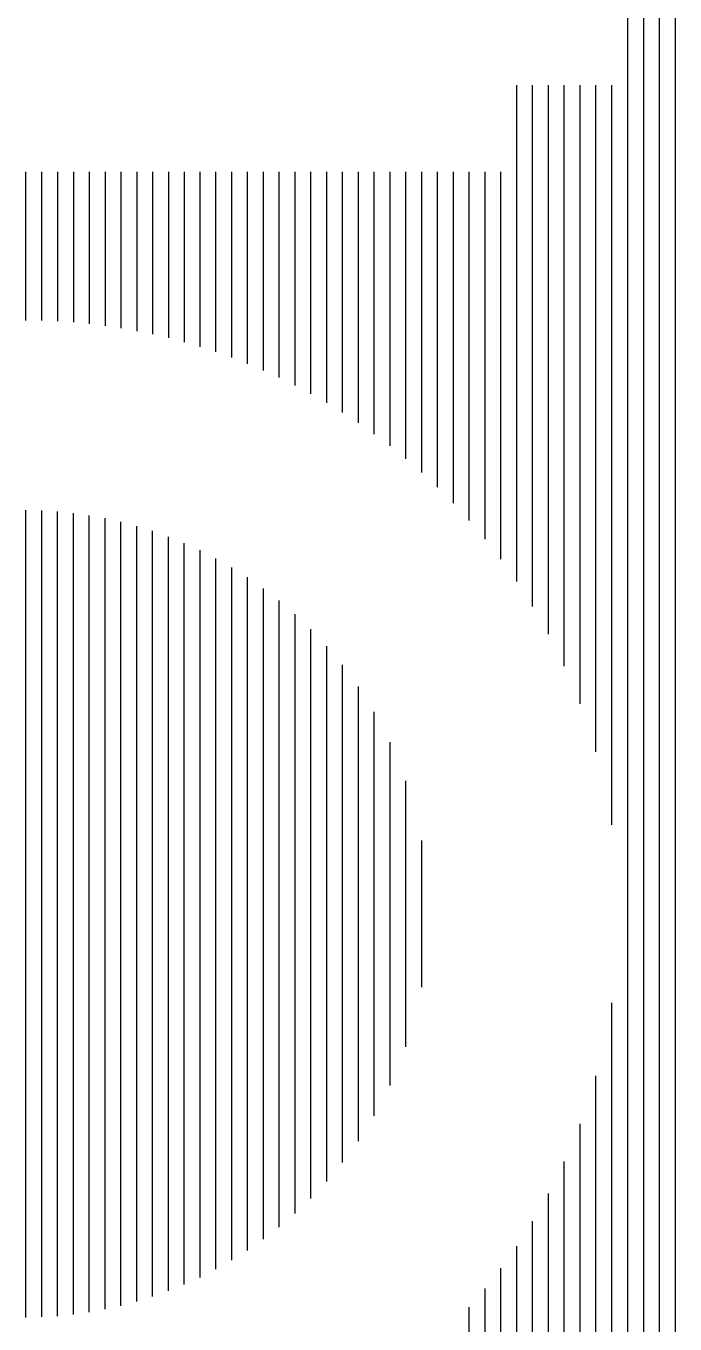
# Model space of a CAD drawing. Header units: millimetres. Extents: x -155 to -21, y -38 to 37.
# Drawn here: x -62.52 to -54.32, y -16.08 to 0.32 of the extents above; entities that cross this region are included whole.
import ezdxf

# ---------------------------------------------------------------- set-up
doc = ezdxf.new("R2010")
doc.units = ezdxf.units.MM
doc.layers.add('Layer 06', color=172, linetype='Continuous', true_color=0x0000bf)

msp = doc.modelspace()

# ---------------------------------------------------------------- linework, layer by layer
at = {"layer": 'Layer 06'}
for points in [[(-54.924, 13.156), (-54.924, -37.799)], [(-54.724, 13.156), (-54.724, -37.799)], [(-54.524, 13.156), (-54.524, -37.799)], [(-54.324, 13.156), (-54.324, -37.799)], [(-56.324, -6.702), (-56.324, -0.43)], [(-56.124, -7.015), (-56.124, -0.43)], [(-55.924, -7.366), (-55.924, -0.43)], [(-55.724, -7.769), (-55.724, -0.43)], [(-55.524, -8.247), (-55.524, -0.43)], [(-55.324, -8.853), (-55.324, -0.43)], [(-55.124, -9.776), (-55.124, -0.43)], [(-62.524, -3.4), (-62.524, -1.522)], [(-62.524, -3.4), (-62.524, -1.522)], [(-62.524, -3.4), (-62.524, -1.522)], [(-62.524, -3.4), (-62.524, -1.522)], [(-62.524, -3.4), (-62.524, -1.522)], [(-62.524, -3.4), (-62.524, -1.522)], [(-62.524, -3.4), (-62.524, -1.522)], [(-62.524, -3.4), (-62.524, -1.522)], [(-62.324, -3.403), (-62.324, -1.522)], [(-62.324, -3.403), (-62.324, -1.522)], [(-62.324, -3.403), (-62.324, -1.522)], [(-62.324, -3.403), (-62.324, -1.522)], [(-62.324, -3.403), (-62.324, -1.522)], [(-62.324, -3.403), (-62.324, -1.522)], [(-62.324, -3.403), (-62.324, -1.522)], [(-62.324, -3.403), (-62.324, -1.522)], [(-62.124, -1.522), (-62.124, -3.411)], [(-62.124, -1.522), (-62.124, -3.411)], [(-62.124, -1.522), (-62.124, -3.411)], [(-62.124, -1.522), (-62.124, -3.411)], [(-62.124, -1.522), (-62.124, -3.411)], [(-62.124, -1.522), (-62.124, -3.411)], [(-62.124, -1.522), (-62.124, -3.411)], [(-62.124, -1.522), (-62.124, -3.411)], [(-61.924, -1.522), (-61.924, -3.425)], [(-61.924, -1.522), (-61.924, -3.425)], [(-61.924, -1.522), (-61.924, -3.425)], [(-61.924, -1.522), (-61.924, -3.425)], [(-61.924, -1.522), (-61.924, -3.425)], [(-61.924, -1.522), (-61.924, -3.425)], [(-61.924, -1.522), (-61.924, -3.425)], [(-61.924, -1.522), (-61.924, -3.425)], [(-61.724, -1.522), (-61.724, -3.444)], [(-61.724, -1.522), (-61.724, -3.444)], [(-61.724, -1.522), (-61.724, -3.444)], [(-61.724, -1.522), (-61.724, -3.444)], [(-61.724, -1.522), (-61.724, -3.444)], [(-61.724, -1.522), (-61.724, -3.444)], [(-61.724, -1.522), (-61.724, -3.444)], [(-61.724, -1.522), (-61.724, -3.444)], [(-61.524, -1.522), (-61.524, -3.469)], [(-61.524, -1.522), (-61.524, -3.469)], [(-61.524, -1.522), (-61.524, -3.469)], [(-61.524, -1.522), (-61.524, -3.469)], [(-61.524, -1.522), (-61.524, -3.469)], [(-61.524, -1.522), (-61.524, -3.469)], [(-61.524, -1.522), (-61.524, -3.469)], [(-61.524, -1.522), (-61.524, -3.469)], [(-61.324, -1.522), (-61.324, -3.499)], [(-61.324, -1.522), (-61.324, -3.499)], [(-61.324, -1.522), (-61.324, -3.499)], [(-61.324, -1.522), (-61.324, -3.499)], [(-61.324, -1.522), (-61.324, -3.499)], [(-61.324, -1.522), (-61.324, -3.499)], [(-61.324, -1.522), (-61.324, -3.499)], [(-61.324, -1.522), (-61.324, -3.499)], [(-61.124, -1.522), (-61.124, -3.535)], [(-61.124, -1.522), (-61.124, -3.535)], [(-61.124, -1.522), (-61.124, -3.535)], [(-61.124, -1.522), (-61.124, -3.535)], [(-61.124, -1.522), (-61.124, -3.535)], [(-61.124, -1.522), (-61.124, -3.535)], [(-61.124, -1.522), (-61.124, -3.535)], [(-61.124, -1.522), (-61.124, -3.535)], [(-60.924, -1.522), (-60.924, -3.576)], [(-60.924, -1.522), (-60.924, -3.576)], [(-60.924, -1.522), (-60.924, -3.576)], [(-60.924, -1.522), (-60.924, -3.576)], [(-60.924, -1.522), (-60.924, -3.576)], [(-60.924, -1.522), (-60.924, -3.576)], [(-60.924, -1.522), (-60.924, -3.576)], [(-60.924, -1.522), (-60.924, -3.576)], [(-60.724, -1.522), (-60.724, -3.623)], [(-60.724, -1.522), (-60.724, -3.623)], [(-60.724, -1.522), (-60.724, -3.623)], [(-60.724, -1.522), (-60.724, -3.623)], [(-60.724, -1.522), (-60.724, -3.623)], [(-60.724, -1.522), (-60.724, -3.623)], [(-60.724, -1.522), (-60.724, -3.623)], [(-60.724, -1.522), (-60.724, -3.623)], [(-60.524, -1.522), (-60.524, -3.676)], [(-60.524, -1.522), (-60.524, -3.676)], [(-60.524, -1.522), (-60.524, -3.676)], [(-60.524, -1.522), (-60.524, -3.676)], [(-60.524, -1.522), (-60.524, -3.676)], [(-60.524, -1.522), (-60.524, -3.676)], [(-60.524, -1.522), (-60.524, -3.676)], [(-60.524, -1.522), (-60.524, -3.676)], [(-60.324, -3.735), (-60.324, -1.522)], [(-60.324, -3.735), (-60.324, -1.522)], [(-60.324, -3.735), (-60.324, -1.522)], [(-60.324, -3.735), (-60.324, -1.522)], [(-60.324, -3.735), (-60.324, -1.522)], [(-60.324, -3.735), (-60.324, -1.522)], [(-60.324, -3.735), (-60.324, -1.522)], [(-60.324, -3.735), (-60.324, -1.522)], [(-60.124, -3.799), (-60.124, -1.522)], [(-60.124, -3.799), (-60.124, -1.522)], [(-60.124, -3.799), (-60.124, -1.522)], [(-60.124, -3.799), (-60.124, -1.522)], [(-60.124, -3.799), (-60.124, -1.522)], [(-60.124, -3.799), (-60.124, -1.522)], [(-60.124, -3.799), (-60.124, -1.522)], [(-60.124, -3.799), (-60.124, -1.522)], [(-59.924, -3.871), (-59.924, -1.522)], [(-59.924, -3.871), (-59.924, -1.522)], [(-59.924, -3.871), (-59.924, -1.522)], [(-59.924, -3.871), (-59.924, -1.522)], [(-59.924, -3.871), (-59.924, -1.522)], [(-59.924, -3.871), (-59.924, -1.522)], [(-59.924, -3.871), (-59.924, -1.522)], [(-59.924, -3.871), (-59.924, -1.522)], [(-59.724, -3.948), (-59.724, -1.522)], [(-59.724, -3.948), (-59.724, -1.522)], [(-59.724, -3.948), (-59.724, -1.522)], [(-59.724, -3.948), (-59.724, -1.522)], [(-59.724, -3.948), (-59.724, -1.522)], [(-59.724, -3.948), (-59.724, -1.522)], [(-59.724, -3.948), (-59.724, -1.522)], [(-59.724, -3.948), (-59.724, -1.522)], [(-59.524, -4.033), (-59.524, -1.522)], [(-59.524, -4.033), (-59.524, -1.522)], [(-59.524, -4.033), (-59.524, -1.522)], [(-59.524, -4.033), (-59.524, -1.522)], [(-59.524, -4.033), (-59.524, -1.522)], [(-59.524, -4.033), (-59.524, -1.522)], [(-59.524, -4.033), (-59.524, -1.522)], [(-59.524, -4.033), (-59.524, -1.522)], [(-59.324, -4.124), (-59.324, -1.522)], [(-59.324, -4.124), (-59.324, -1.522)], [(-59.324, -4.124), (-59.324, -1.522)], [(-59.324, -4.124), (-59.324, -1.522)], [(-59.324, -4.124), (-59.324, -1.522)], [(-59.324, -4.124), (-59.324, -1.522)], [(-59.324, -4.124), (-59.324, -1.522)], [(-59.324, -4.124), (-59.324, -1.522)], [(-59.124, -4.223), (-59.124, -1.522)], [(-59.124, -4.223), (-59.124, -1.522)], [(-59.124, -4.223), (-59.124, -1.522)], [(-59.124, -4.223), (-59.124, -1.522)], [(-59.124, -4.223), (-59.124, -1.522)], [(-59.124, -4.223), (-59.124, -1.522)], [(-59.124, -4.223), (-59.124, -1.522)], [(-59.124, -4.223), (-59.124, -1.522)], [(-58.924, -4.329), (-58.924, -1.522)], [(-58.924, -4.329), (-58.924, -1.522)], [(-58.924, -4.329), (-58.924, -1.522)], [(-58.924, -4.329), (-58.924, -1.522)], [(-58.924, -4.329), (-58.924, -1.522)], [(-58.924, -4.329), (-58.924, -1.522)], [(-58.924, -4.329), (-58.924, -1.522)], [(-58.924, -4.329), (-58.924, -1.522)], [(-58.724, -4.443), (-58.724, -1.522)], [(-58.724, -4.443), (-58.724, -1.522)], [(-58.724, -4.443), (-58.724, -1.522)], [(-58.724, -4.443), (-58.724, -1.522)], [(-58.724, -4.443), (-58.724, -1.522)], [(-58.724, -4.443), (-58.724, -1.522)], [(-58.724, -4.443), (-58.724, -1.522)], [(-58.724, -4.443), (-58.724, -1.522)], [(-58.524, -4.565), (-58.524, -1.522)], [(-58.524, -4.565), (-58.524, -1.522)], [(-58.524, -4.565), (-58.524, -1.522)], [(-58.524, -4.565), (-58.524, -1.522)], [(-58.524, -4.565), (-58.524, -1.522)], [(-58.524, -4.565), (-58.524, -1.522)], [(-58.524, -4.565), (-58.524, -1.522)], [(-58.524, -4.565), (-58.524, -1.522)], [(-58.324, -4.697), (-58.324, -1.522)], [(-58.324, -4.697), (-58.324, -1.522)], [(-58.324, -4.697), (-58.324, -1.522)], [(-58.324, -4.697), (-58.324, -1.522)], [(-58.324, -4.697), (-58.324, -1.522)], [(-58.324, -4.697), (-58.324, -1.522)], [(-58.324, -4.697), (-58.324, -1.522)], [(-58.324, -4.697), (-58.324, -1.522)], [(-58.124, -4.837), (-58.124, -1.522)], [(-58.124, -4.837), (-58.124, -1.522)], [(-58.124, -4.837), (-58.124, -1.522)], [(-58.124, -4.837), (-58.124, -1.522)], [(-58.124, -4.837), (-58.124, -1.522)], [(-58.124, -4.837), (-58.124, -1.522)], [(-58.124, -4.837), (-58.124, -1.522)], [(-58.124, -4.837), (-58.124, -1.522)], [(-57.924, -4.988), (-57.924, -1.522)], [(-57.924, -4.988), (-57.924, -1.522)], [(-57.924, -4.988), (-57.924, -1.522)], [(-57.924, -4.988), (-57.924, -1.522)], [(-57.924, -4.988), (-57.924, -1.522)], [(-57.924, -4.988), (-57.924, -1.522)], [(-57.924, -4.988), (-57.924, -1.522)], [(-57.924, -4.988), (-57.924, -1.522)], [(-57.724, -5.15), (-57.724, -1.522)], [(-57.724, -5.15), (-57.724, -1.522)], [(-57.724, -5.15), (-57.724, -1.522)], [(-57.724, -5.15), (-57.724, -1.522)], [(-57.724, -5.15), (-57.724, -1.522)], [(-57.724, -5.15), (-57.724, -1.522)], [(-57.724, -5.15), (-57.724, -1.522)], [(-57.724, -5.15), (-57.724, -1.522)], [(-57.524, -5.323), (-57.524, -1.522)], [(-57.524, -5.323), (-57.524, -1.522)], [(-57.524, -5.323), (-57.524, -1.522)], [(-57.524, -5.323), (-57.524, -1.522)], [(-57.524, -5.323), (-57.524, -1.522)], [(-57.524, -5.323), (-57.524, -1.522)], [(-57.524, -5.323), (-57.524, -1.522)], [(-57.524, -5.323), (-57.524, -1.522)], [(-57.324, -5.51), (-57.324, -1.522)], [(-57.324, -5.51), (-57.324, -1.522)], [(-57.324, -5.51), (-57.324, -1.522)], [(-57.324, -5.51), (-57.324, -1.522)], [(-57.324, -5.51), (-57.324, -1.522)], [(-57.324, -5.51), (-57.324, -1.522)], [(-57.324, -5.51), (-57.324, -1.522)], [(-57.324, -5.51), (-57.324, -1.522)], [(-57.124, -5.711), (-57.124, -1.522)], [(-57.124, -5.711), (-57.124, -1.522)], [(-57.124, -5.711), (-57.124, -1.522)], [(-57.124, -5.711), (-57.124, -1.522)], [(-57.124, -5.711), (-57.124, -1.522)], [(-57.124, -5.711), (-57.124, -1.522)], [(-57.124, -5.711), (-57.124, -1.522)], [(-57.124, -5.711), (-57.124, -1.522)], [(-56.924, -5.928), (-56.924, -1.522)], [(-56.924, -5.928), (-56.924, -1.522)], [(-56.924, -5.928), (-56.924, -1.522)], [(-56.924, -5.928), (-56.924, -1.522)], [(-56.924, -5.928), (-56.924, -1.522)], [(-56.924, -5.928), (-56.924, -1.522)], [(-56.924, -5.928), (-56.924, -1.522)], [(-56.924, -5.928), (-56.924, -1.522)], [(-56.724, -6.164), (-56.724, -1.522)], [(-56.724, -6.164), (-56.724, -1.522)], [(-56.724, -6.164), (-56.724, -1.522)], [(-56.724, -6.164), (-56.724, -1.522)], [(-56.724, -6.164), (-56.724, -1.522)], [(-56.724, -6.164), (-56.724, -1.522)], [(-56.724, -6.164), (-56.724, -1.522)], [(-56.724, -6.164), (-56.724, -1.522)], [(-56.524, -6.42), (-56.524, -1.522)], [(-56.524, -6.42), (-56.524, -1.522)], [(-56.524, -6.42), (-56.524, -1.522)], [(-56.524, -6.42), (-56.524, -1.522)], [(-56.524, -6.42), (-56.524, -1.522)], [(-56.524, -6.42), (-56.524, -1.522)], [(-56.524, -6.42), (-56.524, -1.522)], [(-56.524, -6.42), (-56.524, -1.522)], [(-56.324, -6.702), (-56.324, -1.522)], [(-56.324, -6.702), (-56.324, -1.522)], [(-56.324, -6.702), (-56.324, -1.522)], [(-56.324, -6.702), (-56.324, -1.522)], [(-56.324, -6.702), (-56.324, -1.522)], [(-56.324, -6.702), (-56.324, -1.522)], [(-56.324, -6.702), (-56.324, -1.522)], [(-56.124, -7.015), (-56.124, -1.522)], [(-56.124, -7.015), (-56.124, -1.522)], [(-56.124, -7.015), (-56.124, -1.522)], [(-56.124, -7.015), (-56.124, -1.522)], [(-56.124, -7.015), (-56.124, -1.522)], [(-56.124, -7.015), (-56.124, -1.522)], [(-56.124, -7.015), (-56.124, -1.522)], [(-55.924, -7.366), (-55.924, -1.522)], [(-55.924, -7.366), (-55.924, -1.522)], [(-55.924, -7.366), (-55.924, -1.522)], [(-55.924, -7.366), (-55.924, -1.522)], [(-55.924, -7.366), (-55.924, -1.522)], [(-55.924, -7.366), (-55.924, -1.522)], [(-55.924, -7.366), (-55.924, -1.522)], [(-55.724, -7.769), (-55.724, -1.522)], [(-55.724, -7.769), (-55.724, -1.522)], [(-55.724, -7.769), (-55.724, -1.522)], [(-55.724, -7.769), (-55.724, -1.522)], [(-55.724, -7.769), (-55.724, -1.522)], [(-55.724, -7.769), (-55.724, -1.522)], [(-55.724, -7.769), (-55.724, -1.522)], [(-55.524, -8.247), (-55.524, -1.522)], [(-55.524, -8.247), (-55.524, -1.522)], [(-55.524, -8.247), (-55.524, -1.522)], [(-55.524, -8.247), (-55.524, -1.522)], [(-55.524, -8.247), (-55.524, -1.522)], [(-55.524, -8.247), (-55.524, -1.522)], [(-55.524, -8.247), (-55.524, -1.522)], [(-55.324, -8.853), (-55.324, -1.522)], [(-55.324, -8.853), (-55.324, -1.522)], [(-55.324, -8.853), (-55.324, -1.522)], [(-55.324, -8.853), (-55.324, -1.522)], [(-55.324, -8.853), (-55.324, -1.522)], [(-55.324, -8.853), (-55.324, -1.522)], [(-55.324, -8.853), (-55.324, -1.522)], [(-55.124, -9.776), (-55.124, -1.522)], [(-55.124, -9.776), (-55.124, -1.522)], [(-55.124, -9.776), (-55.124, -1.522)], [(-55.124, -9.776), (-55.124, -1.522)], [(-55.124, -9.776), (-55.124, -1.522)], [(-55.124, -9.776), (-55.124, -1.522)], [(-55.124, -9.776), (-55.124, -1.522)], [(-54.924, -1.522), (-54.924, -37.799)], [(-54.924, -1.522), (-54.924, -37.799)], [(-54.924, -1.522), (-54.924, -37.799)], [(-54.924, -1.522), (-54.924, -37.799)], [(-54.924, -1.522), (-54.924, -37.799)], [(-54.924, -1.522), (-54.924, -37.799)], [(-54.924, -1.522), (-54.924, -37.799)], [(-54.724, -1.522), (-54.724, -37.799)], [(-54.724, -1.522), (-54.724, -37.799)], [(-54.724, -1.522), (-54.724, -37.799)], [(-54.724, -1.522), (-54.724, -37.799)], [(-54.724, -1.522), (-54.724, -37.799)], [(-54.724, -1.522), (-54.724, -37.799)], [(-54.724, -1.522), (-54.724, -37.799)], [(-54.524, -1.522), (-54.524, -37.799)], [(-54.524, -1.522), (-54.524, -37.799)], [(-54.524, -1.522), (-54.524, -37.799)], [(-54.524, -1.522), (-54.524, -37.799)], [(-54.524, -1.522), (-54.524, -37.799)], [(-54.524, -1.522), (-54.524, -37.799)], [(-54.524, -1.522), (-54.524, -37.799)], [(-54.324, -1.522), (-54.324, -37.799)], [(-54.324, -1.522), (-54.324, -37.799)], [(-54.324, -1.522), (-54.324, -37.799)], [(-54.324, -1.522), (-54.324, -37.799)], [(-54.324, -1.522), (-54.324, -37.799)], [(-54.324, -1.522), (-54.324, -37.799)], [(-54.324, -1.522), (-54.324, -37.799)], [(-62.524, -16), (-62.524, -5.8)], [(-62.524, -16), (-62.524, -5.8)], [(-62.524, -16), (-62.524, -5.8)], [(-62.524, -16), (-62.524, -5.8)], [(-62.524, -16), (-62.524, -5.8)], [(-62.524, -16), (-62.524, -5.8)], [(-62.524, -16), (-62.524, -5.8)], [(-62.524, -16), (-62.524, -5.8)], [(-62.324, -15.995), (-62.324, -5.804)], [(-62.324, -15.995), (-62.324, -5.804)], [(-62.324, -15.995), (-62.324, -5.804)], [(-62.324, -15.995), (-62.324, -5.804)], [(-62.324, -15.995), (-62.324, -5.804)], [(-62.324, -15.995), (-62.324, -5.804)], [(-62.324, -15.995), (-62.324, -5.804)], [(-62.324, -15.995), (-62.324, -5.804)], [(-62.124, -15.983), (-62.124, -5.817)], [(-62.124, -15.983), (-62.124, -5.817)], [(-62.124, -15.983), (-62.124, -5.817)], [(-62.124, -15.983), (-62.124, -5.817)], [(-62.124, -15.983), (-62.124, -5.817)], [(-62.124, -15.983), (-62.124, -5.817)], [(-62.124, -15.983), (-62.124, -5.817)], [(-62.124, -15.983), (-62.124, -5.817)], [(-61.924, -15.963), (-61.924, -5.837)], [(-61.924, -15.963), (-61.924, -5.837)], [(-61.924, -15.963), (-61.924, -5.837)], [(-61.924, -15.963), (-61.924, -5.837)], [(-61.924, -15.963), (-61.924, -5.837)], [(-61.924, -15.963), (-61.924, -5.837)], [(-61.924, -15.963), (-61.924, -5.837)], [(-61.924, -15.963), (-61.924, -5.837)], [(-61.724, -15.934), (-61.724, -5.866)], [(-61.724, -15.934), (-61.724, -5.866)], [(-61.724, -15.934), (-61.724, -5.866)], [(-61.724, -15.934), (-61.724, -5.866)], [(-61.724, -15.934), (-61.724, -5.866)], [(-61.724, -15.934), (-61.724, -5.866)], [(-61.724, -15.934), (-61.724, -5.866)], [(-61.724, -15.934), (-61.724, -5.866)], [(-61.524, -15.898), (-61.524, -5.902)], [(-61.524, -15.898), (-61.524, -5.902)], [(-61.524, -15.898), (-61.524, -5.902)], [(-61.524, -15.898), (-61.524, -5.902)], [(-61.524, -15.898), (-61.524, -5.902)], [(-61.524, -15.898), (-61.524, -5.902)], [(-61.524, -15.898), (-61.524, -5.902)], [(-61.524, -15.898), (-61.524, -5.902)], [(-61.324, -15.853), (-61.324, -5.947)], [(-61.324, -15.853), (-61.324, -5.947)], [(-61.324, -15.853), (-61.324, -5.947)], [(-61.324, -15.853), (-61.324, -5.947)], [(-61.324, -15.853), (-61.324, -5.947)], [(-61.324, -15.853), (-61.324, -5.947)], [(-61.324, -15.853), (-61.324, -5.947)], [(-61.324, -15.853), (-61.324, -5.947)], [(-61.124, -15.8), (-61.124, -6)], [(-61.124, -15.8), (-61.124, -6)], [(-61.124, -15.8), (-61.124, -6)], [(-61.124, -15.8), (-61.124, -6)], [(-61.124, -15.8), (-61.124, -6)], [(-61.124, -15.8), (-61.124, -6)], [(-61.124, -15.8), (-61.124, -6)], [(-61.124, -15.8), (-61.124, -6)], [(-60.924, -15.737), (-60.924, -6.062)], [(-60.924, -15.737), (-60.924, -6.062)], [(-60.924, -15.737), (-60.924, -6.062)], [(-60.924, -15.737), (-60.924, -6.062)], [(-60.924, -15.737), (-60.924, -6.062)], [(-60.924, -15.737), (-60.924, -6.062)], [(-60.924, -15.737), (-60.924, -6.062)], [(-60.924, -15.737), (-60.924, -6.062)], [(-60.724, -15.666), (-60.724, -6.134)], [(-60.724, -15.666), (-60.724, -6.134)], [(-60.724, -15.666), (-60.724, -6.134)], [(-60.724, -15.666), (-60.724, -6.134)], [(-60.724, -15.666), (-60.724, -6.134)], [(-60.724, -15.666), (-60.724, -6.134)], [(-60.724, -15.666), (-60.724, -6.134)], [(-60.724, -15.666), (-60.724, -6.134)], [(-60.524, -15.585), (-60.524, -6.215)], [(-60.524, -15.585), (-60.524, -6.215)], [(-60.524, -15.585), (-60.524, -6.215)], [(-60.524, -15.585), (-60.524, -6.215)], [(-60.524, -15.585), (-60.524, -6.215)], [(-60.524, -15.585), (-60.524, -6.215)], [(-60.524, -15.585), (-60.524, -6.215)], [(-60.524, -15.585), (-60.524, -6.215)], [(-60.324, -15.494), (-60.324, -6.306)], [(-60.324, -15.494), (-60.324, -6.306)], [(-60.324, -15.494), (-60.324, -6.306)], [(-60.324, -15.494), (-60.324, -6.306)], [(-60.324, -15.494), (-60.324, -6.306)], [(-60.324, -15.494), (-60.324, -6.306)], [(-60.324, -15.494), (-60.324, -6.306)], [(-60.324, -15.494), (-60.324, -6.306)], [(-60.124, -15.392), (-60.124, -6.408)], [(-60.124, -15.392), (-60.124, -6.408)], [(-60.124, -15.392), (-60.124, -6.408)], [(-60.124, -15.392), (-60.124, -6.408)], [(-60.124, -15.392), (-60.124, -6.408)], [(-60.124, -15.392), (-60.124, -6.408)], [(-60.124, -15.392), (-60.124, -6.408)], [(-60.124, -15.392), (-60.124, -6.408)], [(-59.924, -15.278), (-59.924, -6.522)], [(-59.924, -15.278), (-59.924, -6.522)], [(-59.924, -15.278), (-59.924, -6.522)], [(-59.924, -15.278), (-59.924, -6.522)], [(-59.924, -15.278), (-59.924, -6.522)], [(-59.924, -15.278), (-59.924, -6.522)], [(-59.924, -15.278), (-59.924, -6.522)], [(-59.924, -15.278), (-59.924, -6.522)], [(-59.724, -15.153), (-59.724, -6.647)], [(-59.724, -15.153), (-59.724, -6.647)], [(-59.724, -15.153), (-59.724, -6.647)], [(-59.724, -15.153), (-59.724, -6.647)], [(-59.724, -15.153), (-59.724, -6.647)], [(-59.724, -15.153), (-59.724, -6.647)], [(-59.724, -15.153), (-59.724, -6.647)], [(-59.724, -15.153), (-59.724, -6.647)], [(-59.524, -15.013), (-59.524, -6.787)], [(-59.524, -15.013), (-59.524, -6.787)], [(-59.524, -15.013), (-59.524, -6.787)], [(-59.524, -15.013), (-59.524, -6.787)], [(-59.524, -15.013), (-59.524, -6.787)], [(-59.524, -15.013), (-59.524, -6.787)], [(-59.524, -15.013), (-59.524, -6.787)], [(-59.524, -15.013), (-59.524, -6.787)], [(-59.324, -14.859), (-59.324, -6.941)], [(-59.324, -14.859), (-59.324, -6.941)], [(-59.324, -14.859), (-59.324, -6.941)], [(-59.324, -14.859), (-59.324, -6.941)], [(-59.324, -14.859), (-59.324, -6.941)], [(-59.324, -14.859), (-59.324, -6.941)], [(-59.324, -14.859), (-59.324, -6.941)], [(-59.324, -14.859), (-59.324, -6.941)], [(-59.124, -14.688), (-59.124, -7.112)], [(-59.124, -14.688), (-59.124, -7.112)], [(-59.124, -14.688), (-59.124, -7.112)], [(-59.124, -14.688), (-59.124, -7.112)], [(-59.124, -14.688), (-59.124, -7.112)], [(-59.124, -14.688), (-59.124, -7.112)], [(-59.124, -14.688), (-59.124, -7.112)], [(-59.124, -14.688), (-59.124, -7.112)], [(-58.924, -14.497), (-58.924, -7.303)], [(-58.924, -14.497), (-58.924, -7.303)], [(-58.924, -14.497), (-58.924, -7.303)], [(-58.924, -14.497), (-58.924, -7.303)], [(-58.924, -14.497), (-58.924, -7.303)], [(-58.924, -14.497), (-58.924, -7.303)], [(-58.924, -14.497), (-58.924, -7.303)], [(-58.924, -14.497), (-58.924, -7.303)], [(-58.724, -14.284), (-58.724, -7.516)], [(-58.724, -14.284), (-58.724, -7.516)], [(-58.724, -14.284), (-58.724, -7.516)], [(-58.724, -14.284), (-58.724, -7.516)], [(-58.724, -14.284), (-58.724, -7.516)], [(-58.724, -14.284), (-58.724, -7.516)], [(-58.724, -14.284), (-58.724, -7.516)], [(-58.724, -14.284), (-58.724, -7.516)], [(-58.524, -14.044), (-58.524, -7.755)], [(-58.524, -14.044), (-58.524, -7.755)], [(-58.524, -14.044), (-58.524, -7.755)], [(-58.524, -14.044), (-58.524, -7.755)], [(-58.524, -14.044), (-58.524, -7.755)], [(-58.524, -14.044), (-58.524, -7.755)], [(-58.524, -14.044), (-58.524, -7.755)], [(-58.524, -14.044), (-58.524, -7.755)], [(-58.324, -13.771), (-58.324, -8.029)], [(-58.324, -13.771), (-58.324, -8.029)], [(-58.324, -13.771), (-58.324, -8.029)], [(-58.324, -13.771), (-58.324, -8.029)], [(-58.324, -13.771), (-58.324, -8.029)], [(-58.324, -13.771), (-58.324, -8.029)], [(-58.324, -13.771), (-58.324, -8.029)], [(-58.324, -13.771), (-58.324, -8.029)], [(-58.124, -13.452), (-58.124, -8.347)], [(-58.124, -13.452), (-58.124, -8.347)], [(-58.124, -13.452), (-58.124, -8.347)], [(-58.124, -13.452), (-58.124, -8.347)], [(-58.124, -13.452), (-58.124, -8.347)], [(-58.124, -13.452), (-58.124, -8.347)], [(-58.124, -13.452), (-58.124, -8.347)], [(-58.124, -13.452), (-58.124, -8.347)], [(-57.924, -13.07), (-57.924, -8.73)], [(-57.924, -13.07), (-57.924, -8.73)], [(-57.924, -13.07), (-57.924, -8.73)], [(-57.924, -13.07), (-57.924, -8.73)], [(-57.924, -13.07), (-57.924, -8.73)], [(-57.924, -13.07), (-57.924, -8.73)], [(-57.924, -13.07), (-57.924, -8.73)], [(-57.924, -13.07), (-57.924, -8.73)], [(-57.724, -12.58), (-57.724, -9.22)], [(-57.724, -12.58), (-57.724, -9.22)], [(-57.724, -12.58), (-57.724, -9.22)], [(-57.724, -12.58), (-57.724, -9.22)], [(-57.724, -12.58), (-57.724, -9.22)], [(-57.724, -12.58), (-57.724, -9.22)], [(-57.724, -12.58), (-57.724, -9.22)], [(-57.724, -12.58), (-57.724, -9.22)], [(-57.524, -11.826), (-57.524, -9.974)], [(-57.524, -11.826), (-57.524, -9.974)], [(-57.524, -11.826), (-57.524, -9.974)], [(-57.524, -11.826), (-57.524, -9.974)], [(-57.524, -11.826), (-57.524, -9.974)], [(-57.524, -11.826), (-57.524, -9.974)], [(-57.524, -11.826), (-57.524, -9.974)], [(-57.524, -11.826), (-57.524, -9.974)], [(-55.124, -26.094), (-55.124, -12.024)], [(-55.124, -26.094), (-55.124, -12.024)], [(-55.124, -26.094), (-55.124, -12.024)], [(-55.124, -26.094), (-55.124, -12.024)], [(-55.124, -26.094), (-55.124, -12.024)], [(-55.124, -26.094), (-55.124, -12.024)], [(-55.124, -26.094), (-55.124, -12.024)], [(-55.124, -26.094), (-55.124, -12.024)], [(-55.324, -25.172), (-55.324, -12.947)], [(-55.324, -25.172), (-55.324, -12.947)], [(-55.324, -25.172), (-55.324, -12.947)], [(-55.324, -25.172), (-55.324, -12.947)], [(-55.324, -25.172), (-55.324, -12.947)], [(-55.324, -25.172), (-55.324, -12.947)], [(-55.324, -25.172), (-55.324, -12.947)], [(-55.324, -25.172), (-55.324, -12.947)], [(-55.524, -24.566), (-55.524, -13.553)], [(-55.524, -24.566), (-55.524, -13.553)], [(-55.524, -24.566), (-55.524, -13.553)], [(-55.524, -24.566), (-55.524, -13.553)], [(-55.524, -24.566), (-55.524, -13.553)], [(-55.524, -24.566), (-55.524, -13.553)], [(-55.524, -24.566), (-55.524, -13.553)], [(-55.524, -24.566), (-55.524, -13.553)], [(-55.724, -24.088), (-55.724, -14.031)], [(-55.724, -24.088), (-55.724, -14.031)], [(-55.724, -24.088), (-55.724, -14.031)], [(-55.724, -24.088), (-55.724, -14.031)], [(-55.724, -24.088), (-55.724, -14.031)], [(-55.724, -24.088), (-55.724, -14.031)], [(-55.724, -24.088), (-55.724, -14.031)], [(-55.724, -24.088), (-55.724, -14.031)], [(-55.924, -23.685), (-55.924, -14.434)], [(-55.924, -23.685), (-55.924, -14.434)], [(-55.924, -23.685), (-55.924, -14.434)], [(-55.924, -23.685), (-55.924, -14.434)], [(-55.924, -23.685), (-55.924, -14.434)], [(-55.924, -23.685), (-55.924, -14.434)], [(-55.924, -23.685), (-55.924, -14.434)], [(-55.924, -23.685), (-55.924, -14.434)], [(-56.124, -23.334), (-56.124, -14.785)], [(-56.124, -23.334), (-56.124, -14.785)], [(-56.124, -23.334), (-56.124, -14.785)], [(-56.124, -23.334), (-56.124, -14.785)], [(-56.124, -23.334), (-56.124, -14.785)], [(-56.124, -23.334), (-56.124, -14.785)], [(-56.124, -23.334), (-56.124, -14.785)], [(-56.124, -23.334), (-56.124, -14.785)], [(-56.324, -23.021), (-56.324, -15.098)], [(-56.324, -23.021), (-56.324, -15.098)], [(-56.324, -23.021), (-56.324, -15.098)], [(-56.324, -23.021), (-56.324, -15.098)], [(-56.324, -23.021), (-56.324, -15.098)], [(-56.324, -23.021), (-56.324, -15.098)], [(-56.324, -23.021), (-56.324, -15.098)], [(-56.324, -23.021), (-56.324, -15.098)], [(-56.524, -22.739), (-56.524, -15.38)], [(-56.524, -22.739), (-56.524, -15.38)], [(-56.524, -22.739), (-56.524, -15.38)], [(-56.524, -22.739), (-56.524, -15.38)], [(-56.524, -22.739), (-56.524, -15.38)], [(-56.524, -22.739), (-56.524, -15.38)], [(-56.524, -22.739), (-56.524, -15.38)], [(-56.524, -22.739), (-56.524, -15.38)], [(-56.724, -22.482), (-56.724, -15.636)], [(-56.724, -22.482), (-56.724, -15.636)], [(-56.724, -22.482), (-56.724, -15.636)], [(-56.724, -22.482), (-56.724, -15.636)], [(-56.724, -22.482), (-56.724, -15.636)], [(-56.724, -22.482), (-56.724, -15.636)], [(-56.724, -22.482), (-56.724, -15.636)], [(-56.724, -22.482), (-56.724, -15.636)], [(-56.924, -22.247), (-56.924, -15.872)], [(-56.924, -22.247), (-56.924, -15.872)], [(-56.924, -22.247), (-56.924, -15.872)], [(-56.924, -22.247), (-56.924, -15.872)], [(-56.924, -22.247), (-56.924, -15.872)], [(-56.924, -22.247), (-56.924, -15.872)], [(-56.924, -22.247), (-56.924, -15.872)], [(-56.924, -22.247), (-56.924, -15.872)]]:
    msp.add_lwpolyline(points, dxfattribs=at)

doc.saveas('drawing.dxf')
